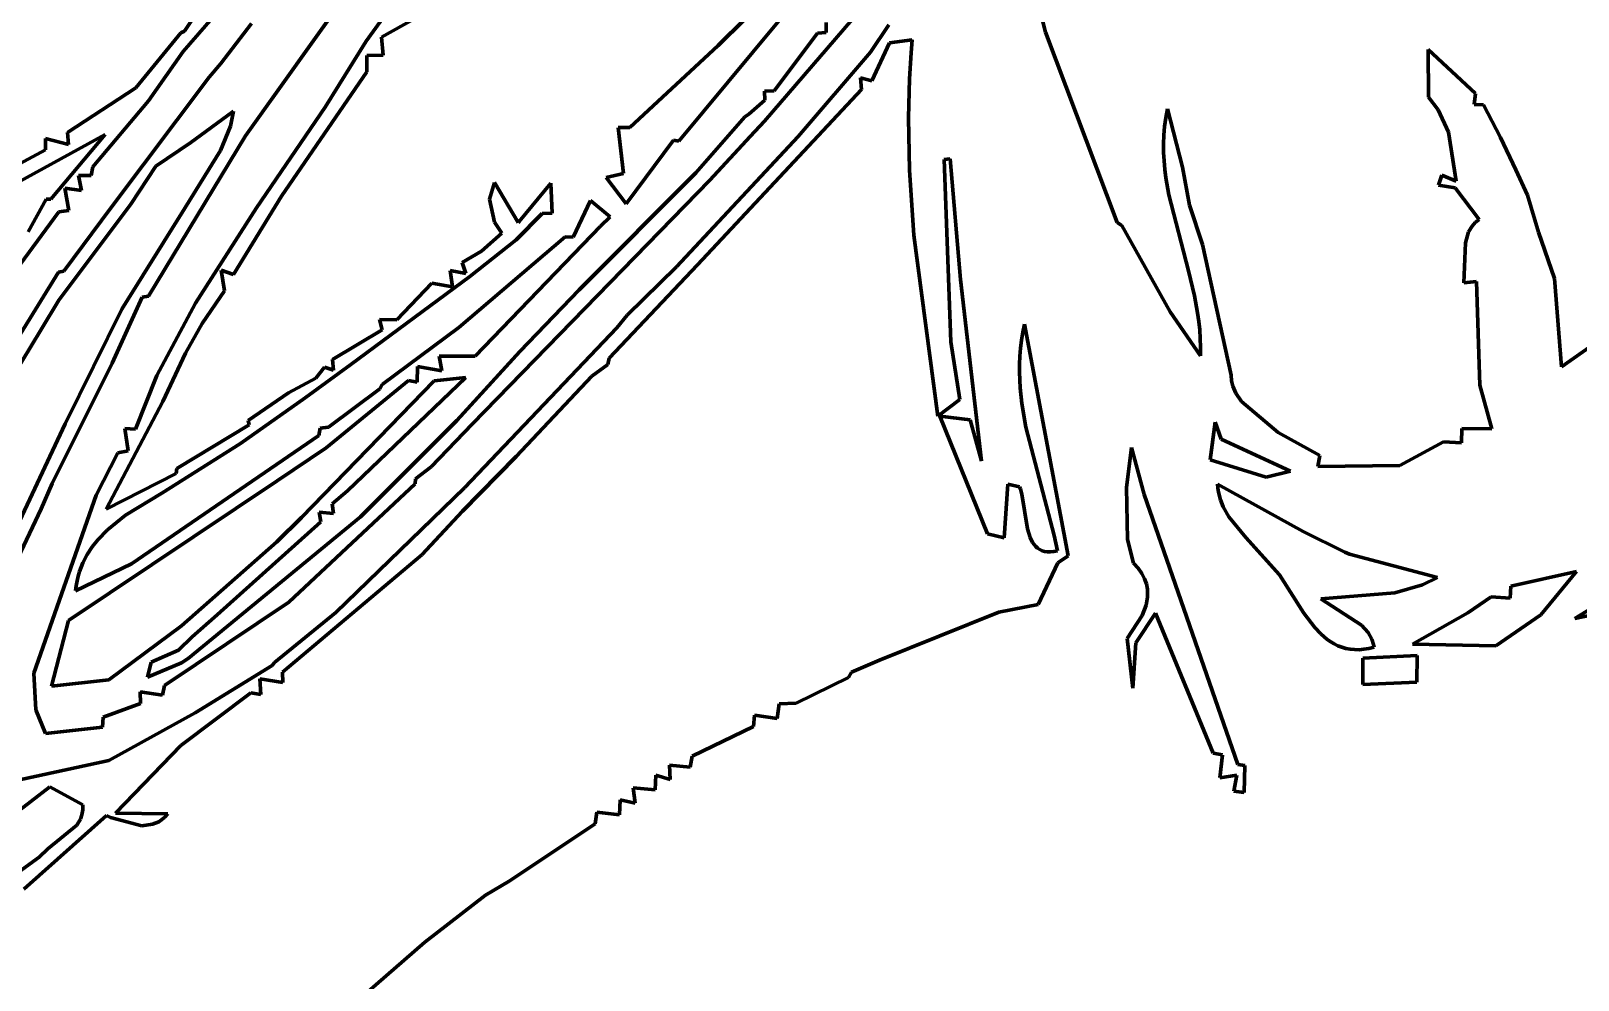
# Model space of a CAD drawing. Header units: millimetres. Extents: x 0 to 7.9, y 0 to 11.
# Drawn here: x 1.02 to 2.807, y 6.189 to 7.286 of the extents above; entities that cross this region are included whole.
import ezdxf

# ---------------------------------------------------------------- set-up
doc = ezdxf.new("R2010")
doc.units = ezdxf.units.MM
doc.layers.add('color#020202ff', color=7, linetype='CONTINUOUS', lineweight=100)
doc.layers.add('color#fefefeff', color=7, linetype='CONTINUOUS', lineweight=100)

msp = doc.modelspace()

# ---------------------------------------------------------------- linework, layer by layer
at = {"layer": 'color#020202ff'}
for p, q in [((1.471, 7.4499), (1.268, 7.1645)), ((2.082, 7.431), (1.8674, 7.1813)), ((1.4071, 7.2739), (1.4888, 7.3863)), ((1.8139, 7.2686), (1.9276, 7.3818)), ((1.1976, 7.2851), (1.2331, 7.3394)), ((1.5131, 7.3282), (1.4248, 7.2782)), ((1.9149, 7.3346), (1.7685, 7.1584)), ((1.2477, 7.3213), (1.1961, 7.2618)), ((2.1826, 7.3207), (2.1917, 7.2841)), ((1.2394, 7.248), (1.275, 7.294)), ((1.9384, 7.2836), (1.9383, 7.2952)), ((1.9896, 7.2609), (2.0109, 7.2927)), ((1.1412, 7.22), (1.1931, 7.2835)), ((1.1931, 7.2835), (1.1976, 7.2851)), ((1.3601, 7.1976), (1.4071, 7.2739)), ((1.4248, 7.2782), (1.4269, 7.2577)), ((1.8783, 7.2165), (1.9285, 7.283)), ((1.9285, 7.283), (1.9384, 7.2836)), ((2.0116, 7.2719), (1.9911, 7.2281)), ((2.0377, 7.2753), (2.0116, 7.2719)), ((2.0365, 7.2603), (2.0377, 7.2753)), ((2.1917, 7.2841), (2.2745, 7.0641)), ((1.1961, 7.2618), (1.1558, 7.2048)), ((1.4081, 7.257), (1.408, 7.2382)), ((1.4269, 7.2577), (1.4081, 7.257)), ((1.7116, 7.1741), (1.8139, 7.2686)), ((1.9062, 7.1637), (1.9896, 7.2609)), ((2.0347, 7.2302), (2.0365, 7.2603)), ((2.6342, 7.2091), (2.6337, 7.2642)), ((2.6337, 7.2642), (2.6882, 7.2133)), ((1.226, 7.2321), (1.2394, 7.248)), ((1.408, 7.2382), (1.3095, 7.0946)), ((1.0622, 7.1684), (1.1412, 7.22)), ((1.1127, 7.0815), (1.226, 7.2321)), ((1.9792, 7.218), (1.7899, 7.0152)), ((1.9911, 7.2281), (1.978, 7.2312)), ((1.978, 7.2312), (1.9792, 7.218)), ((2.0336, 7.185), (2.0347, 7.2302)), ((1.1558, 7.2048), (1.0916, 7.1284)), ((1.849, 7.1895), (1.8678, 7.2057)), ((1.8674, 7.2159), (1.8783, 7.2165)), ((1.8678, 7.2057), (1.8674, 7.2159)), ((2.6453, 7.1946), (2.6342, 7.2091)), ((2.6882, 7.2133), (2.6866, 7.2007)), ((2.6866, 7.2007), (2.6977, 7.2002)), ((2.6977, 7.2002), (2.7171, 7.1626)), ((1.2526, 7.1919), (1.2047, 7.1567)), ((1.2505, 7.1755), (1.254, 7.1928)), ((1.254, 7.1928), (1.2526, 7.1919)), ((1.2808, 7.0812), (1.3601, 7.1976)), ((1.7881, 7.1216), (1.8444, 7.1864)), ((1.8444, 7.1864), (1.849, 7.1895)), ((2.0348, 7.1248), (2.0336, 7.185)), ((2.3293, 7.1752), (2.3308, 7.1852)), ((2.3308, 7.1852), (2.3327, 7.1954)), ((2.3327, 7.1954), (2.3501, 7.1282)), ((2.6571, 7.1688), (2.6453, 7.1946)), ((1.1057, 7.1659), (0.9834, 7.0991)), ((1.0433, 7.0912), (1.1057, 7.1659)), ((1.0635, 7.1545), (1.0622, 7.1684)), ((1.268, 7.1645), (1.156, 6.9792)), ((1.2392, 7.1474), (1.2505, 7.1755)), ((1.6981, 7.1739), (1.7116, 7.1741)), ((1.7045, 7.1207), (1.6981, 7.1739)), ((1.8674, 7.1813), (1.8507, 7.1635)), ((2.3281, 7.1552), (2.3285, 7.1652)), ((2.3285, 7.1652), (2.3293, 7.1752)), ((2.6661, 7.1121), (2.6571, 7.1688)), ((0.9715, 7.1132), (1.0369, 7.1481)), ((1.0369, 7.1481), (1.0371, 7.1613)), ((1.0371, 7.1613), (1.0635, 7.1545)), ((1.2047, 7.1567), (1.1643, 7.1292)), ((1.1977, 7.081), (1.2392, 7.1474)), ((1.7623, 7.1593), (1.7077, 7.0858)), ((1.7685, 7.1584), (1.7623, 7.1593)), ((1.7655, 7.0129), (1.9062, 7.1637)), ((1.8507, 7.1635), (1.8042, 7.1131)), ((2.3282, 7.1452), (2.3281, 7.1552)), ((2.7171, 7.1626), (2.7349, 7.125)), ((1.1643, 7.1292), (1.1357, 7.0856)), ((2.0815, 7.1379), (2.0746, 7.1372)), ((2.0746, 7.1372), (2.0825, 6.9264)), ((2.0937, 6.9985), (2.0815, 7.1379)), ((2.3287, 7.1354), (2.3282, 7.1452)), ((2.3296, 7.1255), (2.3287, 7.1354)), ((1.0899, 7.1185), (1.0751, 7.1185)), ((1.0751, 7.1185), (1.0787, 7.1014)), ((1.0916, 7.1284), (1.0899, 7.1185)), ((1.8042, 7.1131), (1.5298, 6.8313)), ((1.6531, 6.9865), (1.7881, 7.1216)), ((1.6846, 7.1162), (1.7045, 7.1207)), ((1.7077, 7.0858), (1.6846, 7.1162)), ((2.0398, 7.0497), (2.0348, 7.1248)), ((2.3309, 7.1157), (2.3296, 7.1255)), ((2.3343, 7.0961), (2.3309, 7.1157)), ((2.3501, 7.1282), (2.3579, 7.0843)), ((2.6457, 7.1074), (2.6495, 7.1188)), ((2.6495, 7.1188), (2.6661, 7.1121)), ((2.7349, 7.125), (2.7485, 7.096)), ((1.0787, 7.1014), (1.0594, 7.1041)), ((1.0594, 7.1041), (1.0639, 7.0781)), ((1.3095, 7.0946), (1.2541, 7.0041)), ((1.5497, 7.0914), (1.5554, 7.1103)), ((1.5554, 7.1103), (1.5829, 7.0643)), ((1.5839, 7.0655), (1.6207, 7.1098)), ((1.6207, 7.1098), (1.6219, 7.075)), ((2.3569, 7.0086), (2.3343, 7.0961)), ((2.665, 7.1045), (2.6457, 7.1074)), ((2.6926, 7.0678), (2.665, 7.1045)), ((2.7485, 7.096), (2.7609, 7.0531)), ((1.0523, 7.0764), (0.9979, 7.0021)), ((1.0169, 7.0533), (1.0379, 7.0912)), ((1.0379, 7.0912), (1.0433, 7.0912)), ((1.0639, 7.0781), (1.0523, 7.0764)), ((1.1357, 7.0856), (1.0525, 6.9747)), ((1.0583, 7.0081), (1.1127, 7.0815)), ((1.1251, 6.964), (1.1977, 7.081)), ((1.2103, 6.9709), (1.2808, 7.0812)), ((1.5553, 7.0648), (1.5497, 7.0914)), ((1.6219, 7.075), (1.6106, 7.0746)), ((1.6465, 7.0474), (1.6665, 7.0898)), ((1.6665, 7.0898), (1.6892, 7.0708)), ((2.3579, 7.0843), (2.373, 7.0389)), ((1.6779, 7.0601), (1.533, 6.9097)), ((1.5639, 7.0518), (1.5553, 7.0648)), ((1.6106, 7.0746), (1.5804, 7.0442)), ((1.5829, 7.0643), (1.5839, 7.0655)), ((1.6892, 7.0708), (1.6779, 7.0601)), ((2.2745, 7.0641), (2.2799, 7.0608)), ((2.2799, 7.0608), (2.3359, 6.961)), ((2.6803, 7.0533), (2.6843, 7.06)), ((2.6843, 7.06), (2.688, 7.0641)), ((2.688, 7.0641), (2.6926, 7.0678)), ((1.5144, 6.9428), (1.6371, 7.0478)), ((1.5804, 7.0442), (1.5271, 7.0018)), ((1.5403, 7.0311), (1.5639, 7.0518)), ((1.6371, 7.0478), (1.6465, 7.0474)), ((2.0675, 6.8407), (2.0398, 7.0497)), ((2.6749, 6.9946), (2.6767, 7.0408)), ((2.6767, 7.0408), (2.6803, 7.0533)), ((2.7609, 7.0531), (2.7795, 6.9997)), ((1.5183, 7.0182), (1.5403, 7.0311)), ((2.373, 7.0389), (2.4063, 6.888)), ((0.9812, 6.8927), (1.0519, 7.0068)), ((1.0519, 7.0068), (1.0583, 7.0081)), ((1.2541, 7.0041), (1.2398, 7.0093)), ((1.2398, 7.0093), (1.2438, 6.9852)), ((1.507, 6.99), (1.5043, 7.0087)), ((1.5043, 7.0087), (1.5223, 7.0054)), ((1.5223, 7.0054), (1.5183, 7.0182)), ((1.7899, 7.0152), (1.6877, 6.9074)), ((1.7085, 6.9574), (1.7655, 7.0129)), ((2.3638, 6.9794), (2.3569, 7.0086)), ((1.5271, 7.0018), (1.3897, 6.9004)), ((1.4425, 6.9519), (1.483, 6.9943)), ((1.483, 6.9943), (1.507, 6.99)), ((1.5846, 6.9151), (1.6531, 6.9865)), ((2.118, 6.7886), (2.0937, 6.9985)), ((2.6896, 6.9962), (2.6749, 6.9946)), ((2.6932, 6.8763), (2.6896, 6.9962)), ((2.7795, 6.9997), (2.7875, 6.8977)), ((1.0525, 6.9747), (1.0318, 6.9406)), ((1.1487, 6.9781), (1.114, 6.9017)), ((1.156, 6.9792), (1.1487, 6.9781)), ((1.1655, 6.8875), (1.2103, 6.9709)), ((1.2438, 6.9852), (1.218, 6.9476)), ((2.3674, 6.9598), (2.3638, 6.9794)), ((1.0596, 6.8317), (1.1251, 6.964)), ((1.4257, 6.9401), (1.4228, 6.9521)), ((1.4228, 6.9521), (1.4425, 6.9519)), ((1.6967, 6.9427), (1.7085, 6.9574)), ((2.3359, 6.961), (2.3706, 6.9103)), ((2.3688, 6.95), (2.3674, 6.9598)), ((2.3699, 6.9401), (2.3688, 6.95)), ((1.0318, 6.9406), (0.91, 6.7395)), ((1.218, 6.9476), (1.1987, 6.9134)), ((1.3683, 6.9059), (1.4257, 6.9401)), ((1.4257, 6.8771), (1.5144, 6.9428)), ((1.5208, 6.7579), (1.6967, 6.9427)), ((2.1655, 6.9375), (2.164, 6.9282)), ((2.1674, 6.9468), (2.1655, 6.9375)), ((2.218, 6.6792), (2.1674, 6.9468)), ((2.3705, 6.9302), (2.3699, 6.9401)), ((2.7875, 6.8977), (2.8575, 6.947)), ((1.5119, 6.8354), (1.5846, 6.9151)), ((2.0825, 6.9264), (2.0928, 6.8598)), ((2.1629, 6.919), (2.1622, 6.9098)), ((2.164, 6.9282), (2.1629, 6.919)), ((2.3708, 6.9203), (2.3705, 6.9302)), ((2.3706, 6.9103), (2.3708, 6.9203)), ((1.114, 6.9017), (1.0447, 6.7629)), ((1.1987, 6.9134), (1.1723, 6.8575)), ((1.3897, 6.9004), (1.3367, 6.8618)), ((1.3493, 6.8845), (1.3592, 6.897)), ((1.3592, 6.897), (1.3696, 6.8936)), ((1.3696, 6.8936), (1.3683, 6.9059)), ((1.4667, 6.898), (1.4662, 6.8798)), ((1.4945, 6.8931), (1.4667, 6.898)), ((1.533, 6.9097), (1.4917, 6.9097)), ((1.4917, 6.9097), (1.4945, 6.8931)), ((1.6865, 6.9001), (1.668, 6.8867)), ((1.6877, 6.9074), (1.6865, 6.9001)), ((2.1622, 6.9098), (2.1618, 6.9006)), ((2.1618, 6.9006), (2.1618, 6.8915)), ((1.141, 6.8256), (1.1655, 6.8875)), ((1.3177, 6.8676), (1.3493, 6.8845)), ((1.3327, 6.7234), (1.4858, 6.8815)), ((1.4562, 6.8817), (1.3611, 6.804)), ((1.5222, 6.8854), (1.3858, 6.7544)), ((1.4662, 6.8798), (1.4562, 6.8817)), ((1.4858, 6.8815), (1.5222, 6.8854)), ((1.668, 6.8867), (1.5806, 6.7939)), ((2.1618, 6.8915), (2.1626, 6.8732)), ((2.4063, 6.888), (2.4067, 6.8815)), ((2.4067, 6.8815), (2.408, 6.8754)), ((1.3367, 6.8618), (1.262, 6.8089)), ((1.2709, 6.8357), (1.3177, 6.8676)), ((1.3636, 6.8277), (1.4232, 6.8721)), ((1.4232, 6.8721), (1.4257, 6.8771)), ((2.1626, 6.8732), (2.1645, 6.8551)), ((2.408, 6.8754), (2.4114, 6.8672)), ((2.4114, 6.8672), (2.4182, 6.8576)), ((2.7073, 6.8261), (2.6932, 6.8763)), ((1.1723, 6.8575), (1.1072, 6.7332)), ((2.0928, 6.8598), (2.0675, 6.8407)), ((2.1645, 6.8551), (2.1691, 6.828)), ((2.4182, 6.8576), (2.4606, 6.8217)), ((1.0013, 6.707), (1.0596, 6.8317)), ((1.1325, 6.8005), (1.1284, 6.8262)), ((1.1284, 6.8262), (1.141, 6.8256)), ((1.1888, 6.7801), (1.272, 6.8305)), ((1.272, 6.8305), (1.2709, 6.8357)), ((1.3528, 6.8184), (1.3541, 6.8268)), ((1.3541, 6.8268), (1.3636, 6.8277)), ((1.4008, 6.7243), (1.5119, 6.8354)), ((1.5298, 6.8313), (1.4822, 6.7821)), ((2.1248, 6.7046), (2.0699, 6.8407)), ((2.0699, 6.8407), (2.1048, 6.8363)), ((2.1048, 6.8363), (2.118, 6.7886)), ((2.1691, 6.828), (2.2016, 6.7029)), ((2.3878, 6.8337), (2.382, 6.7901)), ((2.3947, 6.8141), (2.3878, 6.8337)), ((2.6722, 6.8096), (2.6725, 6.8263)), ((2.6725, 6.8263), (2.7073, 6.8261)), ((1.1361, 6.6699), (1.3528, 6.8184)), ((1.262, 6.8089), (1.1712, 6.7518)), ((2.4748, 6.7769), (2.3947, 6.8141)), ((2.4606, 6.8217), (2.5084, 6.7953)), ((2.601, 6.7836), (2.6514, 6.8111)), ((2.6514, 6.8111), (2.6722, 6.8096)), ((1.0955, 6.7494), (1.1206, 6.7983)), ((1.1206, 6.7983), (1.1325, 6.8005)), ((1.3611, 6.804), (1.3045, 6.766)), ((1.5806, 6.7939), (1.5185, 6.731)), ((2.2912, 6.8042), (2.2852, 6.7581)), ((2.3056, 6.7499), (2.2912, 6.8042)), ((2.382, 6.7901), (2.4467, 6.7702)), ((2.5084, 6.7953), (2.5063, 6.7824)), ((1.1072, 6.7332), (1.1877, 6.7742)), ((1.1877, 6.7742), (1.1888, 6.7801)), ((1.4822, 6.7821), (1.4643, 6.7681)), ((2.4467, 6.7702), (2.4748, 6.7769)), ((2.5063, 6.7824), (2.601, 6.7836)), ((1.0447, 6.7629), (1.0319, 6.7334)), ((1.3045, 6.766), (1.0637, 6.6044)), ((1.4639, 6.7623), (1.3181, 6.6256)), ((1.3858, 6.7544), (1.368, 6.7391)), ((1.3723, 6.6139), (1.5208, 6.7579)), ((1.4643, 6.7681), (1.4639, 6.7623)), ((2.1482, 6.7621), (2.1439, 6.7002)), ((2.1618, 6.759), (2.1482, 6.7621)), ((2.1627, 6.7564), (2.1618, 6.759)), ((2.1643, 6.7504), (2.1627, 6.7564)), ((2.2852, 6.7581), (2.2864, 6.6981)), ((2.3902, 6.762), (2.3907, 6.7572)), ((2.4893, 6.7074), (2.3902, 6.762)), ((2.3907, 6.7572), (2.3914, 6.7527)), ((1.0234, 6.5435), (1.0955, 6.7494)), ((1.1712, 6.7518), (1.1294, 6.7261)), ((1.368, 6.7391), (1.3694, 6.7281)), ((2.1708, 6.7104), (2.1643, 6.7504)), ((2.4138, 6.4382), (2.3056, 6.7499)), ((2.3914, 6.7527), (2.3938, 6.7439)), ((2.3938, 6.7439), (2.397, 6.7358)), ((2.397, 6.7358), (2.4034, 6.7244)), ((1.0319, 6.7334), (0.995, 6.6553)), ((1.1294, 6.7261), (1.1084, 6.7093)), ((1.2018, 6.5607), (1.4008, 6.7243)), ((1.3549, 6.7184), (1.2352, 6.6111)), ((1.3043, 6.6955), (1.3327, 6.7234)), ((1.3694, 6.7281), (1.353, 6.7297)), ((1.353, 6.7297), (1.3549, 6.7184)), ((1.5185, 6.731), (1.4716, 6.6803)), ((2.4034, 6.7244), (2.4231, 6.7005)), ((1.1084, 6.7093), (1.0973, 6.6978)), ((2.1439, 6.7002), (2.1248, 6.7046)), ((2.174, 6.7004), (2.1708, 6.7104)), ((2.1768, 6.6947), (2.174, 6.7004)), ((2.2016, 6.7029), (2.2057, 6.685)), ((2.4231, 6.7005), (2.4619, 6.6571)), ((2.5373, 6.6833), (2.4893, 6.7074)), ((1.0908, 6.6896), (1.0851, 6.6808)), ((1.0973, 6.6978), (1.0908, 6.6896)), ((1.1942, 6.5983), (1.3043, 6.6955)), ((2.1786, 6.6922), (2.1768, 6.6947)), ((2.1805, 6.69), (2.1786, 6.6922)), ((2.1827, 6.688), (2.1805, 6.69)), ((2.1851, 6.6864), (2.1827, 6.688)), ((2.1878, 6.6851), (2.1851, 6.6864)), ((2.1907, 6.6843), (2.1878, 6.6851)), ((2.194, 6.6838), (2.1907, 6.6843)), ((2.1976, 6.6837), (2.194, 6.6838)), ((2.2015, 6.6841), (2.1976, 6.6837)), ((2.2057, 6.685), (2.2015, 6.6841)), ((2.2864, 6.6981), (2.2932, 6.6709)), ((2.5429, 6.6811), (2.5373, 6.6833)), ((1.0718, 6.6388), (1.1361, 6.6699)), ((1.0802, 6.6713), (1.0763, 6.6612)), ((1.0851, 6.6808), (1.0802, 6.6713)), ((1.4716, 6.6803), (1.3108, 6.545)), ((2.1831, 6.6231), (2.206, 6.6711)), ((2.206, 6.6711), (2.218, 6.6792)), ((2.2932, 6.6709), (2.2986, 6.6649)), ((2.2986, 6.6649), (2.3029, 6.6589)), ((2.6444, 6.6541), (2.5429, 6.6811)), ((1.0735, 6.6504), (1.0725, 6.6447)), ((1.0748, 6.6559), (1.0735, 6.6504)), ((1.0763, 6.6612), (1.0748, 6.6559)), ((2.3029, 6.6589), (2.3061, 6.6528)), ((2.3061, 6.6528), (2.3083, 6.6467)), ((2.3083, 6.6467), (2.3095, 6.6406)), ((2.4619, 6.6571), (2.4899, 6.6129)), ((2.627, 6.6458), (2.6444, 6.6541)), ((2.8051, 6.6611), (2.7292, 6.6442)), ((2.7638, 6.611), (2.8051, 6.6611)), ((1.0725, 6.6447), (1.0718, 6.6388)), ((2.3097, 6.6314), (2.308, 6.6223)), ((2.3095, 6.6406), (2.3097, 6.6314)), ((2.5098, 6.6294), (2.5952, 6.6366)), ((2.5567, 6.599), (2.5098, 6.6294)), ((2.5952, 6.6366), (2.627, 6.6458)), ((2.7065, 6.632), (2.6795, 6.6133)), ((2.7285, 6.6305), (2.7065, 6.632)), ((2.7292, 6.6442), (2.7285, 6.6305)), ((1.3181, 6.6256), (1.1745, 6.5294)), ((1.2352, 6.6111), (1.2063, 6.5857)), ((1.3013, 6.5562), (1.3723, 6.6139)), ((2.0001, 6.5587), (2.138, 6.6143)), ((2.138, 6.6143), (2.1831, 6.6231)), ((2.2959, 6.5787), (2.3187, 6.6129)), ((2.308, 6.6223), (2.3035, 6.6102)), ((2.3187, 6.6129), (2.3854, 6.4513)), ((2.4899, 6.6129), (2.5026, 6.5963)), ((2.6795, 6.6133), (2.6155, 6.577)), ((2.7118, 6.5754), (2.7638, 6.611)), ((2.822, 6.6183), (2.8032, 6.607)), ((2.8032, 6.607), (2.8549, 6.6176)), ((1.0637, 6.6044), (1.0438, 6.5287)), ((1.11, 6.5359), (1.1942, 6.5983)), ((2.3035, 6.6102), (2.2859, 6.5839)), ((2.5026, 6.5963), (2.5096, 6.589)), ((2.5643, 6.5905), (2.5567, 6.599)), ((1.2063, 6.5857), (1.1906, 6.5703)), ((2.2859, 6.5839), (2.2926, 6.5263)), ((2.2926, 6.5263), (2.2959, 6.5787)), ((2.5096, 6.589), (2.5171, 6.5827)), ((2.5171, 6.5827), (2.5211, 6.5799)), ((2.5211, 6.5799), (2.5252, 6.5775)), ((2.5252, 6.5775), (2.5295, 6.5754)), ((2.5295, 6.5754), (2.534, 6.5736)), ((2.5685, 6.5828), (2.5643, 6.5905)), ((2.5705, 6.5769), (2.5685, 6.5828)), ((2.5712, 6.5737), (2.5705, 6.5769)), ((2.6155, 6.577), (2.7118, 6.5754)), ((1.1906, 6.5703), (1.159, 6.5565)), ((1.1941, 6.5556), (1.2018, 6.5607)), ((1.9678, 6.5448), (2.0001, 6.5587)), ((2.534, 6.5736), (2.5386, 6.5723)), ((2.5386, 6.5723), (2.5435, 6.5714)), ((2.5435, 6.5714), (2.5486, 6.5709)), ((2.5486, 6.5709), (2.5539, 6.5708)), ((2.5539, 6.5708), (2.5594, 6.5713)), ((2.6208, 6.564), (2.5583, 6.5612)), ((2.5583, 6.5612), (2.5584, 6.5305)), ((2.5594, 6.5713), (2.5652, 6.5722)), ((2.5652, 6.5722), (2.5712, 6.5737)), ((2.6206, 6.5333), (2.6208, 6.564)), ((1.0257, 6.5015), (1.0234, 6.5435)), ((1.159, 6.5565), (1.1549, 6.539)), ((1.1549, 6.539), (1.1941, 6.5556)), ((1.2099, 6.4977), (1.2988, 6.5525)), ((1.2988, 6.5525), (1.3013, 6.5562)), ((1.3108, 6.545), (1.3109, 6.5329)), ((1.9641, 6.5387), (1.9678, 6.5448)), ((1.0438, 6.5287), (1.11, 6.5359)), ((1.172, 6.5183), (1.1464, 6.5221)), ((1.1464, 6.5221), (1.1467, 6.5087)), ((1.1745, 6.5294), (1.172, 6.5183)), ((1.3109, 6.5329), (1.2844, 6.5371)), ((1.2844, 6.5371), (1.2856, 6.5192)), ((1.904, 6.5092), (1.9641, 6.5387)), ((2.5584, 6.5305), (2.6206, 6.5333)), ((1.1467, 6.5087), (1.1034, 6.4927)), ((1.2742, 6.5209), (1.1934, 6.46)), ((1.2856, 6.5192), (1.2742, 6.5209)), ((1.8819, 6.4914), (1.8841, 6.5083)), ((1.8841, 6.5083), (1.904, 6.5092)), ((1.0368, 6.4741), (1.0257, 6.5015)), ((1.1034, 6.4927), (1.1027, 6.4815)), ((1.1102, 6.443), (1.2099, 6.4977)), ((1.8544, 6.4821), (1.8559, 6.495)), ((1.8559, 6.495), (1.8819, 6.4914)), ((1.1027, 6.4815), (1.0368, 6.4741)), ((1.7839, 6.448), (1.8544, 6.4821)), ((1.1934, 6.46), (1.118, 6.3819)), ((2.3854, 6.4513), (2.3961, 6.4495)), ((0.9982, 6.4185), (1.1102, 6.443)), ((1.7585, 6.421), (1.7576, 6.4376)), ((1.7576, 6.4376), (1.7813, 6.4353)), ((1.7813, 6.4353), (1.7839, 6.448)), ((2.3961, 6.4495), (2.3929, 6.4226)), ((2.422, 6.437), (2.4138, 6.4382)), ((2.4211, 6.406), (2.422, 6.437)), ((1.7411, 6.4088), (1.7418, 6.4258)), ((1.7418, 6.4258), (1.7585, 6.421)), ((2.3929, 6.4226), (2.4126, 6.426)), ((2.4126, 6.426), (2.4093, 6.4072)), ((1.0419, 6.4125), (0.9272, 6.3236)), ((1.0799, 6.3917), (1.0419, 6.4125)), ((1.7, 6.38), (1.7006, 6.3974)), ((1.7006, 6.3974), (1.7179, 6.3935)), ((1.7179, 6.3935), (1.7155, 6.4112)), ((1.7155, 6.4112), (1.7411, 6.4088)), ((2.4093, 6.4072), (2.4211, 6.406)), ((1.1074, 6.3793), (1.0121, 6.294)), ((1.0773, 6.3752), (1.0791, 6.3802)), ((1.0791, 6.3802), (1.08, 6.3857)), ((1.08, 6.3857), (1.0799, 6.3917)), ((1.1121, 6.3771), (1.1074, 6.3793)), ((1.118, 6.3819), (1.1782, 6.3811)), ((1.1782, 6.3811), (1.1743, 6.3768)), ((1.6716, 6.3697), (1.6738, 6.3833)), ((1.6738, 6.3833), (1.7, 6.38)), ((1.0396, 6.3407), (1.0732, 6.3683)), ((1.0732, 6.3683), (1.0773, 6.3752)), ((1.1481, 6.3674), (1.1121, 6.3771)), ((1.1607, 6.3691), (1.1481, 6.3674)), ((1.1678, 6.3721), (1.1607, 6.3691)), ((1.1743, 6.3768), (1.1678, 6.3721)), ((1.5724, 6.3033), (1.6716, 6.3697)), ((0.9329, 6.2608), (1.0295, 6.3312)), ((1.0295, 6.3312), (1.0396, 6.3407)), ((1.545, 6.2872), (1.5724, 6.3033)), ((1.4751, 6.2329), (1.545, 6.2872)), ((1.4064, 6.1734), (1.4751, 6.2329))]:
    msp.add_line(p, q, dxfattribs=at)
at = {"layer": 'color#fefefeff'}
for p, q in [((1.268, 7.1645), (1.471, 7.4499)), ((1.8674, 7.1813), (2.082, 7.431)), ((1.4888, 7.3863), (1.4071, 7.2739)), ((1.9276, 7.3818), (1.8139, 7.2686)), ((1.2331, 7.3394), (1.1976, 7.2851)), ((1.4248, 7.2782), (1.5131, 7.3282)), ((1.7685, 7.1584), (1.9149, 7.3346)), ((1.1961, 7.2618), (1.2477, 7.3213)), ((2.1917, 7.2841), (2.1826, 7.3207)), ((1.275, 7.294), (1.2394, 7.248)), ((1.9383, 7.2952), (1.9384, 7.2836)), ((2.0109, 7.2927), (1.9896, 7.2609)), ((1.1931, 7.2835), (1.1412, 7.22)), ((1.1976, 7.2851), (1.1931, 7.2835)), ((1.4071, 7.2739), (1.3601, 7.1976)), ((1.4269, 7.2577), (1.4248, 7.2782)), ((1.9285, 7.283), (1.8783, 7.2165)), ((1.9384, 7.2836), (1.9285, 7.283)), ((1.9911, 7.2281), (2.0116, 7.2719)), ((2.0116, 7.2719), (2.0377, 7.2753)), ((2.0377, 7.2753), (2.0365, 7.2603)), ((2.2745, 7.0641), (2.1917, 7.2841)), ((1.1558, 7.2048), (1.1961, 7.2618)), ((1.408, 7.2382), (1.4081, 7.257)), ((1.4081, 7.257), (1.4269, 7.2577)), ((1.8139, 7.2686), (1.7116, 7.1741)), ((1.9896, 7.2609), (1.9062, 7.1637)), ((2.0365, 7.2603), (2.0347, 7.2302)), ((2.6882, 7.2133), (2.6337, 7.2642)), ((2.6337, 7.2642), (2.6342, 7.2091)), ((1.2394, 7.248), (1.226, 7.2321)), ((1.3095, 7.0946), (1.408, 7.2382)), ((1.1412, 7.22), (1.0622, 7.1684)), ((1.226, 7.2321), (1.1127, 7.0815)), ((1.7899, 7.0152), (1.9792, 7.218)), ((1.9792, 7.218), (1.978, 7.2312)), ((1.978, 7.2312), (1.9911, 7.2281)), ((2.0347, 7.2302), (2.0336, 7.185)), ((1.0916, 7.1284), (1.1558, 7.2048)), ((1.8678, 7.2057), (1.849, 7.1895)), ((1.8783, 7.2165), (1.8674, 7.2159)), ((1.8674, 7.2159), (1.8678, 7.2057)), ((2.6342, 7.2091), (2.6453, 7.1946)), ((2.6866, 7.2007), (2.6882, 7.2133)), ((2.6977, 7.2002), (2.6866, 7.2007)), ((2.7171, 7.1626), (2.6977, 7.2002)), ((1.2047, 7.1567), (1.2526, 7.1919)), ((1.254, 7.1928), (1.2505, 7.1755)), ((1.2526, 7.1919), (1.254, 7.1928)), ((1.3601, 7.1976), (1.2808, 7.0812)), ((1.8444, 7.1864), (1.7881, 7.1216)), ((1.849, 7.1895), (1.8444, 7.1864)), ((2.0336, 7.185), (2.0348, 7.1248)), ((2.3308, 7.1852), (2.3293, 7.1752)), ((2.3327, 7.1954), (2.3308, 7.1852)), ((2.3501, 7.1282), (2.3327, 7.1954)), ((2.6453, 7.1946), (2.6571, 7.1688)), ((0.9834, 7.0991), (1.1057, 7.1659)), ((1.1057, 7.1659), (1.0433, 7.0912)), ((1.0622, 7.1684), (1.0635, 7.1545)), ((1.156, 6.9792), (1.268, 7.1645)), ((1.2505, 7.1755), (1.2392, 7.1474)), ((1.7116, 7.1741), (1.6981, 7.1739)), ((1.6981, 7.1739), (1.7045, 7.1207)), ((1.8507, 7.1635), (1.8674, 7.1813)), ((2.3285, 7.1652), (2.3281, 7.1552)), ((2.3293, 7.1752), (2.3285, 7.1652)), ((2.6571, 7.1688), (2.6661, 7.1121)), ((1.0369, 7.1481), (0.9715, 7.1132)), ((1.0371, 7.1613), (1.0369, 7.1481)), ((1.0635, 7.1545), (1.0371, 7.1613)), ((1.1643, 7.1292), (1.2047, 7.1567)), ((1.2392, 7.1474), (1.1977, 7.081)), ((1.7077, 7.0858), (1.7623, 7.1593)), ((1.7623, 7.1593), (1.7685, 7.1584)), ((1.9062, 7.1637), (1.7655, 7.0129)), ((1.8042, 7.1131), (1.8507, 7.1635)), ((2.3281, 7.1552), (2.3282, 7.1452)), ((2.7349, 7.125), (2.7171, 7.1626)), ((1.1357, 7.0856), (1.1643, 7.1292)), ((2.0746, 7.1372), (2.0815, 7.1379)), ((2.0825, 6.9264), (2.0746, 7.1372)), ((2.0815, 7.1379), (2.0937, 6.9985)), ((2.3282, 7.1452), (2.3287, 7.1354)), ((2.3287, 7.1354), (2.3296, 7.1255)), ((1.0787, 7.1014), (1.0751, 7.1185)), ((1.0751, 7.1185), (1.0899, 7.1185)), ((1.0899, 7.1185), (1.0916, 7.1284)), ((1.5298, 6.8313), (1.8042, 7.1131)), ((1.7881, 7.1216), (1.6531, 6.9865)), ((1.7045, 7.1207), (1.6846, 7.1162)), ((1.6846, 7.1162), (1.7077, 7.0858)), ((2.0348, 7.1248), (2.0398, 7.0497)), ((2.3296, 7.1255), (2.3309, 7.1157)), ((2.3309, 7.1157), (2.3343, 7.0961)), ((2.3579, 7.0843), (2.3501, 7.1282)), ((2.6495, 7.1188), (2.6457, 7.1074)), ((2.6661, 7.1121), (2.6495, 7.1188)), ((2.7485, 7.096), (2.7349, 7.125)), ((1.0639, 7.0781), (1.0594, 7.1041)), ((1.0594, 7.1041), (1.0787, 7.1014)), ((1.2541, 7.0041), (1.3095, 7.0946)), ((1.5554, 7.1103), (1.5497, 7.0914)), ((1.5829, 7.0643), (1.5554, 7.1103)), ((1.6207, 7.1098), (1.5839, 7.0655)), ((1.6219, 7.075), (1.6207, 7.1098)), ((2.3343, 7.0961), (2.3569, 7.0086)), ((2.6457, 7.1074), (2.665, 7.1045)), ((2.665, 7.1045), (2.6926, 7.0678)), ((2.7609, 7.0531), (2.7485, 7.096)), ((0.9979, 7.0021), (1.0523, 7.0764)), ((1.0379, 7.0912), (1.0169, 7.0533)), ((1.0433, 7.0912), (1.0379, 7.0912)), ((1.0523, 7.0764), (1.0639, 7.0781)), ((1.0525, 6.9747), (1.1357, 7.0856)), ((1.1127, 7.0815), (1.0583, 7.0081)), ((1.1977, 7.081), (1.1251, 6.964)), ((1.2808, 7.0812), (1.2103, 6.9709)), ((1.5497, 7.0914), (1.5553, 7.0648)), ((1.6106, 7.0746), (1.6219, 7.075)), ((1.6665, 7.0898), (1.6465, 7.0474)), ((1.6892, 7.0708), (1.6665, 7.0898)), ((2.373, 7.0389), (2.3579, 7.0843)), ((1.533, 6.9097), (1.6779, 7.0601)), ((1.5553, 7.0648), (1.5639, 7.0518)), ((1.5804, 7.0442), (1.6106, 7.0746)), ((1.5839, 7.0655), (1.5829, 7.0643)), ((1.6779, 7.0601), (1.6892, 7.0708)), ((2.2799, 7.0608), (2.2745, 7.0641)), ((2.3359, 6.961), (2.2799, 7.0608)), ((2.6843, 7.06), (2.6803, 7.0533)), ((2.688, 7.0641), (2.6843, 7.06)), ((2.6926, 7.0678), (2.688, 7.0641)), ((1.6371, 7.0478), (1.5144, 6.9428)), ((1.5271, 7.0018), (1.5804, 7.0442)), ((1.5639, 7.0518), (1.5403, 7.0311)), ((1.6465, 7.0474), (1.6371, 7.0478)), ((2.0398, 7.0497), (2.0675, 6.8407)), ((2.6767, 7.0408), (2.6749, 6.9946)), ((2.6803, 7.0533), (2.6767, 7.0408)), ((2.7795, 6.9997), (2.7609, 7.0531)), ((1.5403, 7.0311), (1.5183, 7.0182)), ((2.4063, 6.888), (2.373, 7.0389)), ((1.0519, 7.0068), (0.9812, 6.8927)), ((1.0583, 7.0081), (1.0519, 7.0068)), ((1.2438, 6.9852), (1.2398, 7.0093)), ((1.2398, 7.0093), (1.2541, 7.0041)), ((1.5223, 7.0054), (1.5043, 7.0087)), ((1.5043, 7.0087), (1.507, 6.99)), ((1.5183, 7.0182), (1.5223, 7.0054)), ((1.6877, 6.9074), (1.7899, 7.0152)), ((1.7655, 7.0129), (1.7085, 6.9574)), ((2.3569, 7.0086), (2.3638, 6.9794)), ((1.3897, 6.9004), (1.5271, 7.0018)), ((1.483, 6.9943), (1.4425, 6.9519)), ((1.507, 6.99), (1.483, 6.9943)), ((1.6531, 6.9865), (1.5846, 6.9151)), ((2.0937, 6.9985), (2.118, 6.7886)), ((2.6749, 6.9946), (2.6896, 6.9962)), ((2.6896, 6.9962), (2.6932, 6.8763)), ((2.7875, 6.8977), (2.7795, 6.9997)), ((1.0318, 6.9406), (1.0525, 6.9747)), ((1.114, 6.9017), (1.1487, 6.9781)), ((1.1487, 6.9781), (1.156, 6.9792)), ((1.2103, 6.9709), (1.1655, 6.8875)), ((1.218, 6.9476), (1.2438, 6.9852)), ((2.3638, 6.9794), (2.3674, 6.9598)), ((1.1251, 6.964), (1.0596, 6.8317)), ((1.4425, 6.9519), (1.4228, 6.9521)), ((1.4228, 6.9521), (1.4257, 6.9401)), ((1.7085, 6.9574), (1.6967, 6.9427)), ((2.3706, 6.9103), (2.3359, 6.961)), ((2.3674, 6.9598), (2.3688, 6.95)), ((2.3688, 6.95), (2.3699, 6.9401)), ((0.91, 6.7395), (1.0318, 6.9406)), ((1.1987, 6.9134), (1.218, 6.9476)), ((1.4257, 6.9401), (1.3683, 6.9059)), ((1.5144, 6.9428), (1.4257, 6.8771)), ((1.6967, 6.9427), (1.5208, 6.7579)), ((2.164, 6.9282), (2.1655, 6.9375)), ((2.1655, 6.9375), (2.1674, 6.9468)), ((2.1674, 6.9468), (2.218, 6.6792)), ((2.3699, 6.9401), (2.3705, 6.9302)), ((2.8575, 6.947), (2.7875, 6.8977)), ((1.5846, 6.9151), (1.5119, 6.8354)), ((2.0928, 6.8598), (2.0825, 6.9264)), ((2.1622, 6.9098), (2.1629, 6.919)), ((2.1629, 6.919), (2.164, 6.9282)), ((2.3705, 6.9302), (2.3708, 6.9203)), ((2.3708, 6.9203), (2.3706, 6.9103)), ((1.0447, 6.7629), (1.114, 6.9017)), ((1.1723, 6.8575), (1.1987, 6.9134)), ((1.3367, 6.8618), (1.3897, 6.9004)), ((1.3592, 6.897), (1.3493, 6.8845)), ((1.3696, 6.8936), (1.3592, 6.897)), ((1.3683, 6.9059), (1.3696, 6.8936)), ((1.4662, 6.8798), (1.4667, 6.898)), ((1.4667, 6.898), (1.4945, 6.8931)), ((1.4945, 6.8931), (1.4917, 6.9097)), ((1.4917, 6.9097), (1.533, 6.9097)), ((1.668, 6.8867), (1.6865, 6.9001)), ((1.6865, 6.9001), (1.6877, 6.9074)), ((2.1618, 6.9006), (2.1622, 6.9098)), ((2.1618, 6.8915), (2.1618, 6.9006)), ((1.1655, 6.8875), (1.141, 6.8256)), ((1.3493, 6.8845), (1.3177, 6.8676)), ((1.4858, 6.8815), (1.3327, 6.7234)), ((1.3611, 6.804), (1.4562, 6.8817)), ((1.3858, 6.7544), (1.5222, 6.8854)), ((1.4562, 6.8817), (1.4662, 6.8798)), ((1.5222, 6.8854), (1.4858, 6.8815)), ((1.5806, 6.7939), (1.668, 6.8867)), ((2.1626, 6.8732), (2.1618, 6.8915)), ((2.4067, 6.8815), (2.4063, 6.888)), ((2.408, 6.8754), (2.4067, 6.8815)), ((1.262, 6.8089), (1.3367, 6.8618)), ((1.3177, 6.8676), (1.2709, 6.8357)), ((1.4232, 6.8721), (1.3636, 6.8277)), ((1.4257, 6.8771), (1.4232, 6.8721)), ((2.1645, 6.8551), (2.1626, 6.8732)), ((2.4114, 6.8672), (2.408, 6.8754)), ((2.4182, 6.8576), (2.4114, 6.8672)), ((2.6932, 6.8763), (2.7073, 6.8261)), ((1.1072, 6.7332), (1.1723, 6.8575)), ((2.0675, 6.8407), (2.0928, 6.8598)), ((2.1691, 6.828), (2.1645, 6.8551)), ((2.4606, 6.8217), (2.4182, 6.8576)), ((1.0596, 6.8317), (1.0013, 6.707)), ((1.141, 6.8256), (1.1284, 6.8262)), ((1.1284, 6.8262), (1.1325, 6.8005)), ((1.272, 6.8305), (1.1888, 6.7801)), ((1.2709, 6.8357), (1.272, 6.8305)), ((1.3541, 6.8268), (1.3528, 6.8184)), ((1.3636, 6.8277), (1.3541, 6.8268)), ((1.5119, 6.8354), (1.4008, 6.7243)), ((1.4822, 6.7821), (1.5298, 6.8313)), ((2.1048, 6.8363), (2.0699, 6.8407)), ((2.0699, 6.8407), (2.1248, 6.7046)), ((2.118, 6.7886), (2.1048, 6.8363)), ((2.2016, 6.7029), (2.1691, 6.828)), ((2.382, 6.7901), (2.3878, 6.8337)), ((2.3878, 6.8337), (2.3947, 6.8141)), ((2.6725, 6.8263), (2.6722, 6.8096)), ((2.7073, 6.8261), (2.6725, 6.8263)), ((1.3528, 6.8184), (1.1361, 6.6699)), ((1.1712, 6.7518), (1.262, 6.8089)), ((2.3947, 6.8141), (2.4748, 6.7769)), ((2.5084, 6.7953), (2.4606, 6.8217)), ((2.6514, 6.8111), (2.601, 6.7836)), ((2.6722, 6.8096), (2.6514, 6.8111)), ((1.1206, 6.7983), (1.0955, 6.7494)), ((1.1325, 6.8005), (1.1206, 6.7983)), ((1.3045, 6.766), (1.3611, 6.804)), ((1.5185, 6.731), (1.5806, 6.7939)), ((2.2852, 6.7581), (2.2912, 6.8042)), ((2.2912, 6.8042), (2.3056, 6.7499)), ((2.4467, 6.7702), (2.382, 6.7901)), ((2.5063, 6.7824), (2.5084, 6.7953)), ((1.1877, 6.7742), (1.1072, 6.7332)), ((1.1888, 6.7801), (1.1877, 6.7742)), ((1.4643, 6.7681), (1.4822, 6.7821)), ((2.4748, 6.7769), (2.4467, 6.7702)), ((2.601, 6.7836), (2.5063, 6.7824)), ((1.0319, 6.7334), (1.0447, 6.7629)), ((1.0637, 6.6044), (1.3045, 6.766)), ((1.3181, 6.6256), (1.4639, 6.7623)), ((1.368, 6.7391), (1.3858, 6.7544)), ((1.5208, 6.7579), (1.3723, 6.6139)), ((1.4639, 6.7623), (1.4643, 6.7681)), ((2.1439, 6.7002), (2.1482, 6.7621)), ((2.1482, 6.7621), (2.1618, 6.759)), ((2.1618, 6.759), (2.1627, 6.7564)), ((2.1627, 6.7564), (2.1643, 6.7504)), ((2.2864, 6.6981), (2.2852, 6.7581)), ((2.3902, 6.762), (2.4893, 6.7074)), ((2.3907, 6.7572), (2.3902, 6.762)), ((2.3914, 6.7527), (2.3907, 6.7572)), ((1.0955, 6.7494), (1.0234, 6.5435)), ((1.1294, 6.7261), (1.1712, 6.7518)), ((1.3694, 6.7281), (1.368, 6.7391)), ((2.1643, 6.7504), (2.1708, 6.7104)), ((2.3056, 6.7499), (2.4138, 6.4382)), ((2.3938, 6.7439), (2.3914, 6.7527)), ((2.397, 6.7358), (2.3938, 6.7439)), ((2.4034, 6.7244), (2.397, 6.7358)), ((0.995, 6.6553), (1.0319, 6.7334)), ((1.1084, 6.7093), (1.1294, 6.7261)), ((1.4008, 6.7243), (1.2018, 6.5607)), ((1.2352, 6.6111), (1.3549, 6.7184)), ((1.3327, 6.7234), (1.3043, 6.6955)), ((1.3549, 6.7184), (1.353, 6.7297)), ((1.353, 6.7297), (1.3694, 6.7281)), ((1.4716, 6.6803), (1.5185, 6.731)), ((2.4231, 6.7005), (2.4034, 6.7244)), ((1.0973, 6.6978), (1.1084, 6.7093)), ((2.1248, 6.7046), (2.1439, 6.7002)), ((2.1708, 6.7104), (2.174, 6.7004)), ((2.174, 6.7004), (2.1768, 6.6947)), ((2.2057, 6.685), (2.2016, 6.7029)), ((2.4619, 6.6571), (2.4231, 6.7005)), ((2.4893, 6.7074), (2.5373, 6.6833)), ((1.0851, 6.6808), (1.0908, 6.6896)), ((1.0908, 6.6896), (1.0973, 6.6978)), ((1.3043, 6.6955), (1.1942, 6.5983)), ((2.1768, 6.6947), (2.1786, 6.6922)), ((2.1786, 6.6922), (2.1805, 6.69)), ((2.1805, 6.69), (2.1827, 6.688)), ((2.1827, 6.688), (2.1851, 6.6864)), ((2.1851, 6.6864), (2.1878, 6.6851)), ((2.1878, 6.6851), (2.1907, 6.6843)), ((2.1907, 6.6843), (2.194, 6.6838)), ((2.194, 6.6838), (2.1976, 6.6837)), ((2.1976, 6.6837), (2.2015, 6.6841)), ((2.2015, 6.6841), (2.2057, 6.685)), ((2.2932, 6.6709), (2.2864, 6.6981)), ((2.5373, 6.6833), (2.5429, 6.6811)), ((1.1361, 6.6699), (1.0718, 6.6388)), ((1.0763, 6.6612), (1.0802, 6.6713)), ((1.0802, 6.6713), (1.0851, 6.6808)), ((1.3108, 6.545), (1.4716, 6.6803)), ((2.206, 6.6711), (2.1831, 6.6231)), ((2.218, 6.6792), (2.206, 6.6711)), ((2.2986, 6.6649), (2.2932, 6.6709)), ((2.3029, 6.6589), (2.2986, 6.6649)), ((2.5429, 6.6811), (2.6444, 6.6541)), ((1.0725, 6.6447), (1.0735, 6.6504)), ((1.0735, 6.6504), (1.0748, 6.6559)), ((1.0748, 6.6559), (1.0763, 6.6612)), ((2.3061, 6.6528), (2.3029, 6.6589)), ((2.3083, 6.6467), (2.3061, 6.6528)), ((2.3095, 6.6406), (2.3083, 6.6467)), ((2.4899, 6.6129), (2.4619, 6.6571)), ((2.6444, 6.6541), (2.627, 6.6458)), ((2.7292, 6.6442), (2.8051, 6.6611)), ((2.8051, 6.6611), (2.7638, 6.611)), ((1.0718, 6.6388), (1.0725, 6.6447)), ((2.308, 6.6223), (2.3097, 6.6314)), ((2.3097, 6.6314), (2.3095, 6.6406)), ((2.5952, 6.6366), (2.5098, 6.6294)), ((2.5098, 6.6294), (2.5567, 6.599)), ((2.627, 6.6458), (2.5952, 6.6366)), ((2.6795, 6.6133), (2.7065, 6.632)), ((2.7065, 6.632), (2.7285, 6.6305)), ((2.7285, 6.6305), (2.7292, 6.6442)), ((1.1745, 6.5294), (1.3181, 6.6256)), ((1.2063, 6.5857), (1.2352, 6.6111)), ((1.3723, 6.6139), (1.3013, 6.5562)), ((2.138, 6.6143), (2.0001, 6.5587)), ((2.1831, 6.6231), (2.138, 6.6143)), ((2.3187, 6.6129), (2.2959, 6.5787)), ((2.3035, 6.6102), (2.308, 6.6223)), ((2.3854, 6.4513), (2.3187, 6.6129)), ((2.5026, 6.5963), (2.4899, 6.6129)), ((2.6155, 6.577), (2.6795, 6.6133)), ((2.7638, 6.611), (2.7118, 6.5754)), ((2.8032, 6.607), (2.822, 6.6183)), ((2.8549, 6.6176), (2.8032, 6.607)), ((1.0438, 6.5287), (1.0637, 6.6044)), ((1.1942, 6.5983), (1.11, 6.5359)), ((2.2859, 6.5839), (2.3035, 6.6102)), ((2.5096, 6.589), (2.5026, 6.5963)), ((2.5567, 6.599), (2.5643, 6.5905)), ((1.1906, 6.5703), (1.2063, 6.5857)), ((2.2926, 6.5263), (2.2859, 6.5839)), ((2.2959, 6.5787), (2.2926, 6.5263)), ((2.5171, 6.5827), (2.5096, 6.589)), ((2.5211, 6.5799), (2.5171, 6.5827)), ((2.5252, 6.5775), (2.5211, 6.5799)), ((2.5295, 6.5754), (2.5252, 6.5775)), ((2.534, 6.5736), (2.5295, 6.5754)), ((2.5643, 6.5905), (2.5685, 6.5828)), ((2.5685, 6.5828), (2.5705, 6.5769)), ((2.5705, 6.5769), (2.5712, 6.5737)), ((2.7118, 6.5754), (2.6155, 6.577)), ((1.159, 6.5565), (1.1906, 6.5703)), ((1.2018, 6.5607), (1.1941, 6.5556)), ((2.0001, 6.5587), (1.9678, 6.5448)), ((2.5386, 6.5723), (2.534, 6.5736)), ((2.5435, 6.5714), (2.5386, 6.5723)), ((2.5486, 6.5709), (2.5435, 6.5714)), ((2.5539, 6.5708), (2.5486, 6.5709)), ((2.5594, 6.5713), (2.5539, 6.5708)), ((2.5583, 6.5612), (2.6208, 6.564)), ((2.5584, 6.5305), (2.5583, 6.5612)), ((2.5652, 6.5722), (2.5594, 6.5713)), ((2.5712, 6.5737), (2.5652, 6.5722)), ((2.6208, 6.564), (2.6206, 6.5333)), ((1.0234, 6.5435), (1.0257, 6.5015)), ((1.1549, 6.539), (1.159, 6.5565)), ((1.1941, 6.5556), (1.1549, 6.539)), ((1.2988, 6.5525), (1.2099, 6.4977)), ((1.3013, 6.5562), (1.2988, 6.5525)), ((1.3109, 6.5329), (1.3108, 6.545)), ((1.9678, 6.5448), (1.9641, 6.5387)), ((1.11, 6.5359), (1.0438, 6.5287)), ((1.1467, 6.5087), (1.1464, 6.5221)), ((1.1464, 6.5221), (1.172, 6.5183)), ((1.172, 6.5183), (1.1745, 6.5294)), ((1.2856, 6.5192), (1.2844, 6.5371)), ((1.2844, 6.5371), (1.3109, 6.5329)), ((1.9641, 6.5387), (1.904, 6.5092)), ((2.6206, 6.5333), (2.5584, 6.5305)), ((1.1034, 6.4927), (1.1467, 6.5087)), ((1.1934, 6.46), (1.2742, 6.5209)), ((1.2742, 6.5209), (1.2856, 6.5192)), ((1.8841, 6.5083), (1.8819, 6.4914)), ((1.904, 6.5092), (1.8841, 6.5083)), ((1.0257, 6.5015), (1.0368, 6.4741)), ((1.1027, 6.4815), (1.1034, 6.4927)), ((1.2099, 6.4977), (1.1102, 6.443)), ((1.8559, 6.495), (1.8544, 6.4821)), ((1.8819, 6.4914), (1.8559, 6.495)), ((1.0368, 6.4741), (1.1027, 6.4815)), ((1.8544, 6.4821), (1.7839, 6.448)), ((1.118, 6.3819), (1.1934, 6.46)), ((2.3961, 6.4495), (2.3854, 6.4513)), ((1.1102, 6.443), (0.9982, 6.4185)), ((1.7813, 6.4353), (1.7576, 6.4376)), ((1.7576, 6.4376), (1.7585, 6.421)), ((1.7839, 6.448), (1.7813, 6.4353)), ((2.3929, 6.4226), (2.3961, 6.4495)), ((2.4138, 6.4382), (2.422, 6.437)), ((2.422, 6.437), (2.4211, 6.406)), ((1.7418, 6.4258), (1.7411, 6.4088)), ((1.7585, 6.421), (1.7418, 6.4258)), ((2.4126, 6.426), (2.3929, 6.4226)), ((2.4093, 6.4072), (2.4126, 6.426)), ((0.9272, 6.3236), (1.0419, 6.4125)), ((1.0419, 6.4125), (1.0799, 6.3917)), ((1.7006, 6.3974), (1.7, 6.38)), ((1.7179, 6.3935), (1.7006, 6.3974)), ((1.7411, 6.4088), (1.7155, 6.4112)), ((1.7155, 6.4112), (1.7179, 6.3935)), ((2.4211, 6.406), (2.4093, 6.4072)), ((1.0121, 6.294), (1.1074, 6.3793)), ((1.0791, 6.3802), (1.0773, 6.3752)), ((1.08, 6.3857), (1.0791, 6.3802)), ((1.0799, 6.3917), (1.08, 6.3857)), ((1.1074, 6.3793), (1.1121, 6.3771)), ((1.1782, 6.3811), (1.118, 6.3819)), ((1.1743, 6.3768), (1.1782, 6.3811)), ((1.6738, 6.3833), (1.6716, 6.3697)), ((1.7, 6.38), (1.6738, 6.3833)), ((1.0732, 6.3683), (1.0396, 6.3407)), ((1.0773, 6.3752), (1.0732, 6.3683)), ((1.1121, 6.3771), (1.1481, 6.3674)), ((1.1481, 6.3674), (1.1607, 6.3691)), ((1.1607, 6.3691), (1.1678, 6.3721)), ((1.1678, 6.3721), (1.1743, 6.3768)), ((1.6716, 6.3697), (1.5724, 6.3033)), ((1.0295, 6.3312), (0.9329, 6.2608)), ((1.0396, 6.3407), (1.0295, 6.3312)), ((1.5724, 6.3033), (1.545, 6.2872)), ((1.545, 6.2872), (1.4751, 6.2329)), ((1.4751, 6.2329), (1.4064, 6.1734))]:
    msp.add_line(p, q, dxfattribs=at)

doc.saveas('drawing.dxf')
